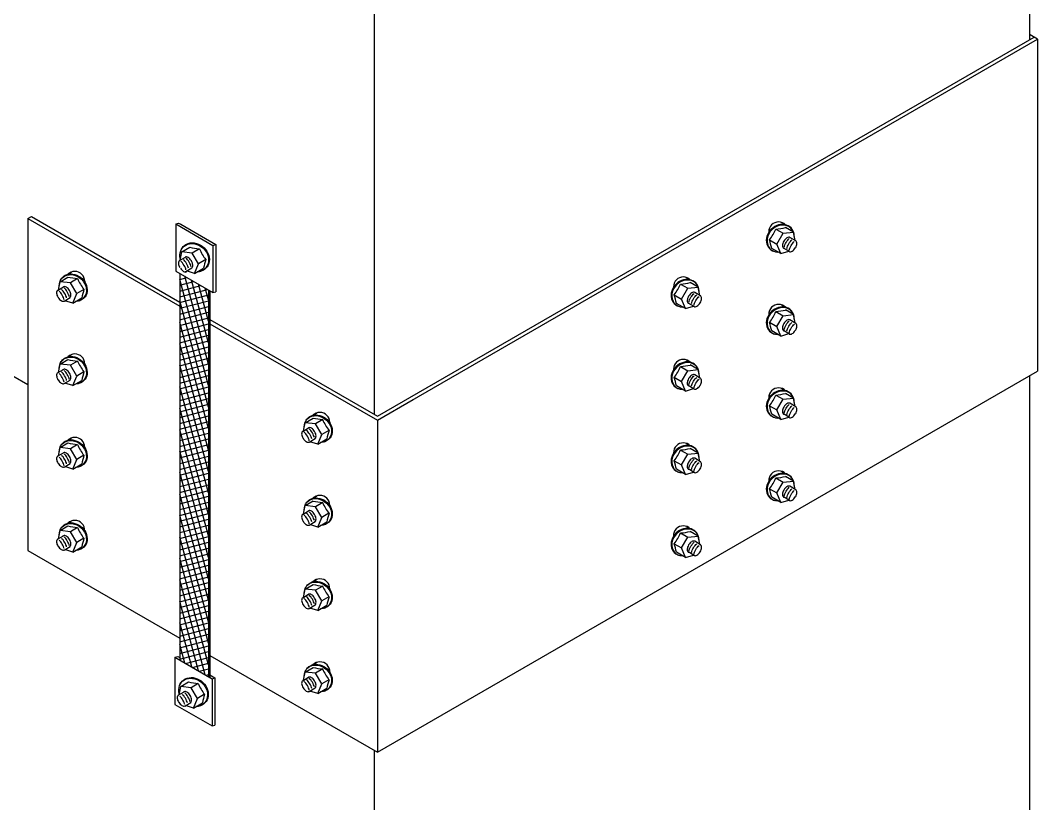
# Model space of a CAD drawing. Extents: x -8229 to 17635, y -14242 to -4883.
# Drawn here: x 2406.6 to 2786.3, y -11783.3 to -11491 of the extents above; entities that cross this region are included whole.
import ezdxf

# ---------------------------------------------------------------- set-up
doc = ezdxf.new("R2010")
doc.units = 0
doc.header["$LTSCALE"] = 100
doc.header["$MEASUREMENT"] = 0
doc.layers.add('TZ-TRAY', color=3, linetype='CONTINUOUS')

msp = doc.modelspace()

# ---------------------------------------------------------------- hatches: boundary and pattern name
at = {"layer": 'TZ-TRAY'}
h = msp.add_hatch(dxfattribs=at)
h.set_pattern_fill('ANSI37', color=256, scale=16.5888, angle=60, style=0)
h.set_pattern_definition([(15, (-3229.8872, -40130.796), (0.53668717, -2.0029438), []), (285, (-3229.8872, -40130.796), (-2.0029438, -0.53668717), [])])
h.paths.add_polyline_path([(2476.81, -11591.55), (2466.19, -11585.42), (2466.19, -11729.74), (2476.81, -11735.86)])

# ---------------------------------------------------------------- linework, layer by layer
for p, q in [((2783.38, -11498.1), (2783.38, -10858.55)), ((2538.81, -11638.07), (2538.81, -10998.51)), ((2539.88, -11638.69), (2784.94, -11497.2)), ((2539.88, -11640.23), (2786.23, -11498.01)), ((2786.25, -11497.96), (2783.4, -11496.32)), ((2786.23, -11497.95), (2786.23, -11621.87)), ((2409.48, -11564.95), (2410.82, -11564.17)), ((2409.48, -11564.95), (2466.19, -11597.69)), ((2409.48, -11564.95), (2409.48, -11688.81)), ((2410.82, -11564.17), (2466.19, -11596.15)), ((2464.66, -11566.94), (2465.72, -11566.61)), ((2464.66, -11566.94), (2464.66, -11584.54)), ((2464.66, -11566.94), (2478.53, -11574.94)), ((2465.72, -11566.61), (2466.53, -11567.08)), ((2466.53, -11567.08), (2479.59, -11574.62)), ((2685.9, -11569.88), (2685.9, -11570.06)), ((2688.56, -11568.86), (2691.24, -11570.44)), ((2691.24, -11570.44), (2695.09, -11570.01)), ((2695.09, -11570.01), (2692.16, -11568.28)), ((2695.74, -11573.09), (2695.09, -11570.01)), ((2686.2, -11572.87), (2688.87, -11574.45)), ((2688.87, -11574.45), (2691.24, -11570.44)), ((2696, -11573.26), (2693.81, -11571.96)), ((2466.29, -11580.45), (2466.93, -11577.37)), ((2466.93, -11577.37), (2469.86, -11575.64)), ((2470.79, -11577.8), (2466.93, -11577.37)), ((2473.46, -11576.22), (2470.79, -11577.8)), ((2473.15, -11581.81), (2470.79, -11577.8)), ((2478.53, -11574.94), (2479.59, -11574.62)), ((2478.53, -11574.94), (2478.53, -11592.55)), ((2479.59, -11574.62), (2479.59, -11592.23)), ((2690.36, -11578.03), (2687.02, -11576.06)), ((2690.36, -11578.03), (2688.87, -11574.45)), ((2690.36, -11578.03), (2693.37, -11577.1)), ((2693.62, -11577.27), (2691.39, -11575.94)), ((2466.02, -11580.63), (2468.22, -11579.32)), ((2475.83, -11580.23), (2473.15, -11581.81)), ((2464.66, -11584.54), (2478.53, -11592.55)), ((2466.19, -11585.42), (2466.19, -11729.74)), ((2468.4, -11584.63), (2470.63, -11583.3)), ((2471.66, -11585.39), (2468.65, -11584.46)), ((2471.66, -11585.39), (2473.15, -11581.81)), ((2471.66, -11585.39), (2475.01, -11583.42)), ((2420.83, -11591.57), (2421.48, -11588.49)), ((2421.48, -11588.49), (2424.41, -11586.75)), ((2425.33, -11588.91), (2421.48, -11588.49)), ((2428.01, -11587.34), (2425.33, -11588.91)), ((2427.7, -11592.92), (2425.33, -11588.91)), ((2430.67, -11588.36), (2430.67, -11588.54)), ((2659.55, -11590.53), (2656.62, -11588.8)), ((2420.57, -11591.74), (2422.76, -11590.44)), ((2426.21, -11596.51), (2427.7, -11592.92)), ((2430.37, -11591.35), (2427.7, -11592.92)), ((2476.81, -11591.55), (2476.81, -11735.86)), ((2477.41, -11591.9), (2477.41, -11736.21)), ((2478.53, -11592.55), (2479.59, -11592.23)), ((2650.36, -11590.4), (2650.36, -11590.58)), ((2653.02, -11589.38), (2655.7, -11590.95)), ((2653.33, -11594.96), (2655.7, -11590.95)), ((2655.7, -11590.95), (2659.55, -11590.53)), ((2660.46, -11593.78), (2658.27, -11592.48)), ((2660.2, -11593.61), (2659.55, -11590.53)), ((2422.95, -11595.74), (2425.18, -11594.42)), ((2426.21, -11596.51), (2423.2, -11595.58)), ((2426.21, -11596.51), (2429.55, -11594.53)), ((2650.66, -11593.39), (2653.33, -11594.96)), ((2654.82, -11598.55), (2651.48, -11596.58)), ((2654.82, -11598.55), (2653.33, -11594.96)), ((2658.08, -11597.78), (2655.85, -11596.46)), ((2654.82, -11598.55), (2657.83, -11597.62)), ((2688.56, -11599.64), (2691.24, -11601.22)), ((2695.09, -11600.79), (2692.16, -11599.06)), ((2477.41, -11602.62), (2539.88, -11638.69)), ((2477.41, -11604.17), (2539.88, -11640.23)), ((2685.9, -11600.67), (2685.9, -11600.84)), ((2686.2, -11603.65), (2688.87, -11605.23)), ((2688.87, -11605.23), (2691.24, -11601.22)), ((2691.24, -11601.22), (2695.09, -11600.79)), ((2696, -11604.05), (2693.81, -11602.75)), ((2695.74, -11603.87), (2695.09, -11600.79)), ((2690.36, -11608.81), (2687.02, -11606.84)), ((2690.36, -11608.81), (2688.87, -11605.23)), ((2690.36, -11608.81), (2693.37, -11607.88)), ((2693.62, -11608.05), (2691.39, -11606.73)), ((2420.83, -11622.35), (2421.48, -11619.27)), ((2421.48, -11619.27), (2424.41, -11617.54)), ((2425.33, -11619.7), (2421.48, -11619.27)), ((2428.01, -11618.12), (2425.33, -11619.7)), ((2430.67, -11619.14), (2430.67, -11619.32)), ((2659.55, -11621.31), (2656.62, -11619.58)), ((2420.57, -11622.53), (2422.76, -11621.23)), ((2427.7, -11623.71), (2425.33, -11619.7)), ((2430.37, -11622.13), (2427.7, -11623.71)), ((2539.88, -11764.1), (2786.23, -11621.87)), ((2650.36, -11621.18), (2650.36, -11621.36)), ((2653.02, -11620.16), (2655.7, -11621.74)), ((2653.33, -11625.75), (2655.7, -11621.74)), ((2655.7, -11621.74), (2659.55, -11621.31)), ((2660.46, -11624.57), (2658.27, -11623.27)), ((2660.2, -11624.39), (2659.55, -11621.31)), ((2403.82, -11623.61), (2409.48, -11626.88)), ((2422.95, -11626.53), (2425.18, -11625.2)), ((2426.21, -11627.29), (2423.2, -11626.36)), ((2426.21, -11627.29), (2427.7, -11623.71)), ((2426.21, -11627.29), (2429.55, -11625.32)), ((2650.66, -11624.17), (2653.33, -11625.75)), ((2654.82, -11629.33), (2653.33, -11625.75)), ((2783.38, -12263.07), (2783.38, -11623.52)), ((2654.82, -11629.33), (2651.48, -11627.36)), ((2654.82, -11629.33), (2657.83, -11628.4)), ((2658.08, -11628.57), (2655.85, -11627.24)), ((2688.56, -11630.79), (2691.24, -11632.37)), ((2695.09, -11631.94), (2692.16, -11630.21)), ((2539.88, -11640.23), (2553.29, -11632.49)), ((2685.9, -11631.81), (2685.9, -11631.99)), ((2686.2, -11634.8), (2688.87, -11636.38)), ((2688.87, -11636.38), (2691.24, -11632.37)), ((2691.24, -11632.37), (2695.09, -11631.94)), ((2696, -11635.2), (2693.81, -11633.89)), ((2695.74, -11635.02), (2695.09, -11631.94)), ((2690.36, -11639.96), (2687.02, -11637.99)), ((2690.36, -11639.96), (2688.87, -11636.38)), ((2693.62, -11639.2), (2691.39, -11637.87)), ((2512.28, -11644.19), (2512.93, -11641.11)), ((2512.93, -11641.11), (2515.86, -11639.37)), ((2516.78, -11641.53), (2512.93, -11641.11)), ((2519.46, -11639.96), (2516.78, -11641.53)), ((2519.15, -11645.54), (2516.78, -11641.53)), ((2522.12, -11640.98), (2522.12, -11641.16)), ((2539.88, -11640.23), (2539.88, -11764.1)), ((2539.88, -11640.23), (2539.88, -11764.1)), ((2690.36, -11639.96), (2693.37, -11639.03)), ((2512.02, -11644.36), (2514.21, -11643.06)), ((2517.66, -11649.13), (2519.15, -11645.54)), ((2521.82, -11643.97), (2519.15, -11645.54)), ((2421.48, -11650.42), (2424.41, -11648.69)), ((2428.01, -11649.27), (2425.33, -11650.84)), ((2514.4, -11648.36), (2516.63, -11647.04)), ((2517.66, -11649.13), (2514.65, -11648.2)), ((2517.66, -11649.13), (2521, -11647.15)), ((2420.57, -11653.67), (2422.76, -11652.37)), ((2420.83, -11653.5), (2421.48, -11650.42)), ((2425.33, -11650.84), (2421.48, -11650.42)), ((2427.7, -11654.85), (2425.33, -11650.84)), ((2430.37, -11653.28), (2427.7, -11654.85)), ((2430.67, -11650.29), (2430.67, -11650.47)), ((2650.36, -11652.33), (2650.36, -11652.51)), ((2653.02, -11651.31), (2655.7, -11652.89)), ((2653.33, -11656.9), (2655.7, -11652.89)), ((2655.7, -11652.89), (2659.55, -11652.46)), ((2659.55, -11652.46), (2656.62, -11650.73)), ((2660.2, -11655.54), (2659.55, -11652.46)), ((2422.95, -11657.67), (2425.18, -11656.35)), ((2426.21, -11658.44), (2423.2, -11657.51)), ((2426.21, -11658.44), (2427.7, -11654.85)), ((2426.21, -11658.44), (2429.55, -11656.47)), ((2650.66, -11655.32), (2653.33, -11656.9)), ((2654.82, -11660.48), (2653.33, -11656.9)), ((2660.46, -11655.72), (2658.27, -11654.41)), ((2654.82, -11660.48), (2651.48, -11658.51)), ((2654.82, -11660.48), (2657.83, -11659.55)), ((2658.08, -11659.72), (2655.85, -11658.39)), ((2695.09, -11662.91), (2692.16, -11661.17)), ((2685.9, -11662.78), (2685.9, -11662.96)), ((2688.56, -11661.75), (2691.24, -11663.33)), ((2688.87, -11667.34), (2691.24, -11663.33)), ((2691.24, -11663.33), (2695.09, -11662.91)), ((2696, -11666.16), (2693.81, -11664.86)), ((2695.74, -11665.99), (2695.09, -11662.91)), ((2686.2, -11665.77), (2688.87, -11667.34)), ((2690.36, -11670.93), (2687.02, -11668.95)), ((2690.36, -11670.93), (2688.87, -11667.34)), ((2693.62, -11670.16), (2691.39, -11668.84)), ((2512.28, -11675.15), (2512.93, -11672.07)), ((2512.93, -11672.07), (2515.86, -11670.34)), ((2516.78, -11672.5), (2512.93, -11672.07)), ((2519.46, -11670.92), (2516.78, -11672.5)), ((2519.15, -11676.51), (2516.78, -11672.5)), ((2522.12, -11671.94), (2522.12, -11672.12)), ((2690.36, -11670.93), (2693.37, -11670)), ((2512.02, -11675.33), (2514.21, -11674.03)), ((2517.66, -11680.09), (2519.15, -11676.51)), ((2521.82, -11674.93), (2519.15, -11676.51)), ((2421.48, -11681.38), (2424.41, -11679.65)), ((2428.01, -11680.23), (2425.33, -11681.81)), ((2514.4, -11679.33), (2516.63, -11678)), ((2517.66, -11680.09), (2514.65, -11679.16)), ((2517.66, -11680.09), (2521, -11678.12)), ((2420.57, -11684.64), (2422.76, -11683.34)), ((2420.83, -11684.46), (2421.48, -11681.38)), ((2425.33, -11681.81), (2421.48, -11681.38)), ((2427.7, -11685.82), (2425.33, -11681.81)), ((2430.67, -11681.25), (2430.67, -11681.43)), ((2650.36, -11683.3), (2650.36, -11683.47)), ((2653.02, -11682.27), (2655.7, -11683.85)), ((2653.33, -11687.86), (2655.7, -11683.85)), ((2655.7, -11683.85), (2659.55, -11683.42)), ((2659.55, -11683.42), (2656.62, -11681.69)), ((2660.2, -11686.5), (2659.55, -11683.42)), ((2422.95, -11688.64), (2425.18, -11687.31)), ((2426.21, -11689.4), (2427.7, -11685.82)), ((2426.21, -11689.4), (2429.55, -11687.43)), ((2430.37, -11684.24), (2427.7, -11685.82)), ((2650.66, -11686.28), (2653.33, -11687.86)), ((2654.82, -11691.44), (2653.33, -11687.86)), ((2660.46, -11686.68), (2658.27, -11685.38)), ((2409.48, -11688.81), (2466.19, -11721.56)), ((2426.21, -11689.4), (2423.2, -11688.47)), ((2654.82, -11691.44), (2651.48, -11689.47)), ((2654.82, -11691.44), (2657.83, -11690.51)), ((2658.08, -11690.68), (2655.85, -11689.36)), ((2512.93, -11703.22), (2515.86, -11701.49)), ((2519.46, -11702.07), (2516.78, -11703.64)), ((2522.12, -11703.09), (2522.12, -11703.27)), ((2512.02, -11706.47), (2514.21, -11705.17)), ((2512.28, -11706.3), (2512.93, -11703.22)), ((2516.78, -11703.64), (2512.93, -11703.22)), ((2519.15, -11707.65), (2516.78, -11703.64)), ((2521.82, -11706.08), (2519.15, -11707.65)), ((2514.4, -11710.47), (2516.63, -11709.15)), ((2517.66, -11711.24), (2514.65, -11710.31)), ((2517.66, -11711.24), (2519.15, -11707.65)), ((2517.66, -11711.24), (2521, -11709.26)), ((2464.33, -11728.66), (2465.39, -11728.34)), ((2464.33, -11728.66), (2464.33, -11746.26)), ((2464.33, -11728.66), (2478.2, -11736.67)), ((2465.39, -11728.34), (2466.19, -11728.8)), ((2477.41, -11728.03), (2539.88, -11764.1)), ((2512.93, -11734.18), (2515.86, -11732.45)), ((2519.46, -11733.03), (2516.78, -11734.61)), ((2477.41, -11735.28), (2479.26, -11736.35)), ((2478.2, -11736.67), (2479.26, -11736.35)), ((2478.2, -11736.67), (2478.2, -11754.27)), ((2479.26, -11736.35), (2479.26, -11753.95)), ((2512.02, -11737.44), (2514.21, -11736.14)), ((2512.28, -11737.26), (2512.93, -11734.18)), ((2516.78, -11734.61), (2512.93, -11734.18)), ((2519.15, -11738.62), (2516.78, -11734.61)), ((2521.82, -11737.04), (2519.15, -11738.62)), ((2522.12, -11734.05), (2522.12, -11734.23)), ((2465.86, -11742.69), (2466.5, -11739.61)), ((2466.5, -11739.61), (2469.44, -11737.88)), ((2470.36, -11740.03), (2466.5, -11739.61)), ((2473.03, -11738.46), (2470.36, -11740.03)), ((2472.73, -11744.04), (2470.36, -11740.03)), ((2514.4, -11741.44), (2516.63, -11740.11)), ((2517.66, -11742.2), (2519.15, -11738.62)), ((2517.66, -11742.2), (2521, -11740.23)), ((2465.6, -11742.86), (2467.79, -11741.56)), ((2471.24, -11747.63), (2472.73, -11744.04)), ((2475.4, -11742.47), (2472.73, -11744.04)), ((2517.66, -11742.2), (2514.65, -11741.27)), ((2464.33, -11746.26), (2478.2, -11754.27)), ((2467.97, -11746.86), (2470.21, -11745.54)), ((2471.24, -11747.63), (2468.23, -11746.7)), ((2471.24, -11747.63), (2474.58, -11745.65)), ((2478.2, -11754.27), (2479.26, -11753.95)), ((2538.81, -12403.03), (2538.81, -11763.48))]:
    msp.add_line(p, q, dxfattribs=at)
for centre, radius, start, end in [((2689.59, -11569.89), 3.69, 89.8391, 179.8391), ((2689.59, -11569.89), 3.69, 45.5505, 89.8391), ((2688.25, -11569.12), 3.69, 32.569, 47.8808), ((2688.25, -11569.12), 3.69, 32.569, 47.8808), ((2672.23, -11561.92), 17.75, 321.9158, 336.9924), ((2685.83, -11540.46), 28.53, 275.5027, 282.8269), ((2624.94, -11590.36), 63.7, 12.9731, 15.9351), ((2695.34, -11575.57), 4.39, 149.4541, 161.817), ((2695.34, -11575.57), 4.39, 137.0912, 149.4541), ((2694.17, -11574.48), 2.79, 121.5681, 137.0912), ((2693.59, -11573.54), 1.68, 97.5071, 121.5681), ((2693.46, -11572.55), 0.686, 59.4541, 97.5071), ((2693.46, -11572.55), 0.686, 59.1217, 59.4541), ((2695.64, -11573.85), 0.686, 59.4541, 59.7864), ((2695.64, -11573.85), 0.686, 21.4011, 59.4541), ((2694.72, -11574.21), 1.68, 357.3401, 21.4011), ((2476.2, -11547.82), 28.53, 257.1731, 264.4973), ((2489.8, -11569.28), 17.75, 203.0076, 218.0842), ((2693.82, -11575.07), 2.79, 161.817, 177.3401), ((2692.71, -11575.02), 1.68, 177.3401, 201.4011), ((2691.79, -11575.38), 0.686, 201.4011, 239.4541), ((2691.79, -11575.38), 0.686, 239.4541, 244.2853), ((2693.92, -11576.64), 0.686, 239.4541, 277.5071), ((2693.97, -11576.68), 0.686, 234.6228, 239.4541), ((2693.79, -11575.66), 1.68, 277.5071, 301.5681), ((2693.21, -11574.71), 2.79, 301.5681, 317.0912), ((2692.04, -11573.63), 4.39, 317.0912, 329.4541), ((2692.09, -11573.66), 4.39, 329.4541, 341.817), ((2693.61, -11574.16), 2.79, 341.817, 357.3401), ((2467.31, -11581.57), 1.68, 158.5989, 182.6599), ((2468.42, -11581.52), 2.79, 182.6599, 198.183), ((2466.38, -11581.21), 0.686, 120.5459, 158.5989), ((2466.38, -11581.21), 0.686, 120.2136, 120.5459), ((2468.56, -11579.91), 0.686, 120.5459, 120.8783), ((2468.56, -11579.91), 0.686, 82.4929, 120.5459), ((2468.43, -11580.9), 1.68, 58.4319, 82.4929), ((2467.85, -11581.84), 2.79, 42.9088, 58.4319), ((2466.68, -11582.93), 4.39, 30.5459, 42.9088), ((2466.68, -11582.93), 4.39, 18.183, 30.5459), ((2468.2, -11582.43), 2.79, 2.6599, 18.183), ((2537.08, -11597.72), 63.7, 164.0649, 167.0269), ((2426.98, -11588.37), 3.69, 90.1609, 134.4495), ((2428.32, -11587.59), 3.69, 132.1192, 147.431), ((2428.32, -11587.59), 3.69, 132.1192, 147.431), ((2426.98, -11588.37), 3.69, 0.1609, 90.1609), ((2469.93, -11581.02), 4.39, 198.183, 210.5459), ((2470.21, -11581.18), 4.39, 210.5459, 222.9088), ((2469.04, -11582.27), 2.79, 222.9088, 238.4319), ((2468.46, -11583.21), 1.68, 238.4319, 262.4929), ((2468.33, -11584.2), 0.686, 262.4929, 300.5459), ((2468.05, -11584.04), 0.686, 300.5459, 305.3772), ((2470.23, -11582.74), 0.686, 295.7147, 300.5459), ((2470.23, -11582.74), 0.686, 300.5459, 338.5989), ((2469.31, -11582.38), 1.68, 338.5989, 2.6599), ((2430.74, -11558.94), 28.53, 257.1731, 264.4973), ((2444.34, -11580.4), 17.75, 203.0076, 218.0842), ((2654.05, -11590.41), 3.69, 89.8391, 179.8391), ((2650.29, -11560.98), 28.53, 275.5027, 282.8269), ((2654.05, -11590.41), 3.69, 45.5505, 89.8391), ((2652.71, -11589.63), 3.69, 32.569, 47.8808), ((2652.71, -11589.63), 3.69, 32.569, 47.8808), ((2421.85, -11592.69), 1.68, 158.5989, 182.6599), ((2422.96, -11592.63), 2.79, 182.6599, 198.183), ((2420.93, -11592.32), 0.686, 120.5459, 158.5989), ((2420.93, -11592.32), 0.686, 120.2136, 120.5459), ((2423.11, -11591.03), 0.686, 82.4929, 120.5459), ((2423.11, -11591.03), 0.686, 120.5459, 120.8783), ((2422.98, -11592.01), 1.68, 58.4319, 82.4929), ((2422.4, -11592.96), 2.79, 42.9088, 58.4319), ((2421.23, -11594.05), 4.39, 30.5459, 42.9088), ((2421.23, -11594.05), 4.39, 18.183, 30.5459), ((2422.75, -11593.55), 2.79, 2.6599, 18.183), ((2491.63, -11608.83), 63.7, 164.0649, 167.0269), ((2636.69, -11582.44), 17.75, 321.9158, 336.9924), ((2658.63, -11595), 2.79, 121.5681, 137.0912), ((2658.05, -11594.06), 1.68, 97.5071, 121.5681), ((2657.92, -11593.07), 0.686, 59.4541, 97.5071), ((2657.92, -11593.07), 0.686, 59.1217, 59.4541), ((2424.48, -11592.13), 4.39, 198.183, 210.5459), ((2424.53, -11592.1), 4.39, 210.5459, 222.9088), ((2423.36, -11593.19), 2.79, 222.9088, 238.4319), ((2422.78, -11594.14), 1.68, 238.4319, 262.4929), ((2422.65, -11595.12), 0.686, 262.4929, 300.5459), ((2422.6, -11595.15), 0.686, 300.5459, 305.3772), ((2424.78, -11593.86), 0.686, 295.7147, 300.5459), ((2424.78, -11593.86), 0.686, 300.5459, 338.5989), ((2423.86, -11593.5), 1.68, 338.5989, 2.6599), ((2589.4, -11610.88), 63.7, 12.9731, 15.9351), ((2658.28, -11595.59), 2.79, 161.817, 177.3401), ((2657.17, -11595.54), 1.68, 177.3401, 201.4011), ((2656.25, -11595.9), 0.686, 201.4011, 239.4541), ((2659.8, -11596.09), 4.39, 149.4541, 161.817), ((2656.25, -11595.9), 0.686, 239.4541, 244.2853), ((2659.8, -11596.09), 4.39, 137.0912, 149.4541), ((2656.5, -11594.14), 4.39, 317.0912, 329.4541), ((2656.55, -11594.18), 4.39, 329.4541, 341.817), ((2660.1, -11594.36), 0.686, 21.4011, 59.4541), ((2660.1, -11594.36), 0.686, 59.4541, 59.7864), ((2658.07, -11594.68), 2.79, 341.817, 357.3401), ((2659.18, -11594.73), 1.68, 357.3401, 21.4011), ((2658.43, -11597.19), 0.686, 234.6228, 239.4541), ((2658.38, -11597.16), 0.686, 239.4541, 277.5071), ((2658.25, -11596.18), 1.68, 277.5071, 301.5681), ((2657.67, -11595.23), 2.79, 301.5681, 317.0912), ((2689.59, -11600.68), 3.69, 89.8391, 179.8391), ((2672.23, -11592.71), 17.75, 321.9158, 336.9924), ((2685.83, -11571.25), 28.53, 275.5027, 282.8269), ((2689.59, -11600.68), 3.69, 45.5505, 89.8391), ((2688.25, -11599.9), 3.69, 32.569, 47.8808), ((2688.25, -11599.9), 3.69, 32.569, 47.8808), ((2624.94, -11621.14), 63.7, 12.9731, 15.9351), ((2695.34, -11606.36), 4.39, 149.4541, 161.817), ((2695.34, -11606.36), 4.39, 137.0912, 149.4541), ((2694.17, -11605.27), 2.79, 121.5681, 137.0912), ((2693.59, -11604.32), 1.68, 97.5071, 121.5681), ((2693.46, -11603.34), 0.686, 59.4541, 97.5071), ((2693.46, -11603.34), 0.686, 59.1217, 59.4541), ((2695.64, -11604.63), 0.686, 21.4011, 59.4541), ((2695.64, -11604.63), 0.686, 59.4541, 59.7864), ((2694.72, -11604.99), 1.68, 357.3401, 21.4011), ((2693.82, -11605.86), 2.79, 161.817, 177.3401), ((2692.71, -11605.81), 1.68, 177.3401, 201.4011), ((2691.79, -11606.17), 0.686, 201.4011, 239.4541), ((2691.79, -11606.17), 0.686, 239.4541, 244.2853), ((2693.97, -11607.46), 0.686, 234.6228, 239.4541), ((2693.92, -11607.43), 0.686, 239.4541, 277.5071), ((2693.79, -11606.45), 1.68, 277.5071, 301.5681), ((2693.21, -11605.5), 2.79, 301.5681, 317.0912), ((2692.04, -11604.41), 4.39, 317.0912, 329.4541), ((2692.09, -11604.44), 4.39, 329.4541, 341.817), ((2693.61, -11604.94), 2.79, 341.817, 357.3401), ((2426.98, -11619.15), 3.69, 90.1609, 134.4495), ((2428.32, -11618.38), 3.69, 132.1192, 147.431), ((2428.32, -11618.38), 3.69, 132.1192, 147.431), ((2426.98, -11619.15), 3.69, 0.1609, 90.1609), ((2430.74, -11589.73), 28.53, 257.1731, 264.4973), ((2444.34, -11611.18), 17.75, 203.0076, 218.0842), ((2654.05, -11621.19), 3.69, 89.8391, 179.8391), ((2650.29, -11591.77), 28.53, 275.5027, 282.8269), ((2654.05, -11621.19), 3.69, 45.5505, 89.8391), ((2652.71, -11620.42), 3.69, 32.569, 47.8808), ((2652.71, -11620.42), 3.69, 32.569, 47.8808), ((2421.85, -11623.47), 1.68, 158.5989, 182.6599), ((2420.93, -11623.11), 0.686, 120.5459, 158.5989), ((2420.93, -11623.11), 0.686, 120.2136, 120.5459), ((2423.11, -11621.82), 0.686, 82.4929, 120.5459), ((2423.11, -11621.82), 0.686, 120.5459, 120.8783), ((2422.98, -11622.8), 1.68, 58.4319, 82.4929), ((2422.4, -11623.75), 2.79, 42.9088, 58.4319), ((2421.23, -11624.83), 4.39, 30.5459, 42.9088), ((2421.23, -11624.83), 4.39, 18.183, 30.5459), ((2491.63, -11639.62), 63.7, 164.0649, 167.0269), ((2636.69, -11613.23), 17.75, 321.9158, 336.9924), ((2658.63, -11625.79), 2.79, 121.5681, 137.0912), ((2658.05, -11624.84), 1.68, 97.5071, 121.5681), ((2657.92, -11623.86), 0.686, 59.4541, 97.5071), ((2657.92, -11623.86), 0.686, 59.1217, 59.4541), ((2422.96, -11623.42), 2.79, 182.6599, 198.183), ((2424.48, -11622.92), 4.39, 198.183, 210.5459), ((2424.53, -11622.89), 4.39, 210.5459, 222.9088), ((2423.36, -11623.98), 2.79, 222.9088, 238.4319), ((2422.78, -11624.92), 1.68, 238.4319, 262.4929), ((2422.65, -11625.91), 0.686, 262.4929, 300.5459), ((2422.6, -11625.94), 0.686, 300.5459, 305.3772), ((2424.78, -11624.65), 0.686, 295.7147, 300.5459), ((2424.78, -11624.65), 0.686, 300.5459, 338.5989), ((2422.75, -11624.34), 2.79, 2.6599, 18.183), ((2423.86, -11624.28), 1.68, 338.5989, 2.6599), ((2589.4, -11641.66), 63.7, 12.9731, 15.9351), ((2658.28, -11626.38), 2.79, 161.817, 177.3401), ((2657.17, -11626.33), 1.68, 177.3401, 201.4011), ((2656.25, -11626.69), 0.686, 201.4011, 239.4541), ((2659.8, -11626.88), 4.39, 149.4541, 161.817), ((2659.8, -11626.88), 4.39, 137.0912, 149.4541), ((2656.5, -11624.93), 4.39, 317.0912, 329.4541), ((2656.55, -11624.96), 4.39, 329.4541, 341.817), ((2660.1, -11625.15), 0.686, 59.4541, 59.7864), ((2660.1, -11625.15), 0.686, 21.4011, 59.4541), ((2658.07, -11625.46), 2.79, 341.817, 357.3401), ((2659.18, -11625.51), 1.68, 357.3401, 21.4011), ((2656.25, -11626.69), 0.686, 239.4541, 244.2853), ((2658.38, -11627.95), 0.686, 239.4541, 277.5071), ((2658.43, -11627.98), 0.686, 234.6228, 239.4541), ((2658.25, -11626.97), 1.68, 277.5071, 301.5681), ((2657.67, -11626.02), 2.79, 301.5681, 317.0912), ((2689.59, -11631.82), 3.69, 89.8391, 179.8391), ((2672.23, -11623.85), 17.75, 321.9158, 336.9924), ((2685.83, -11602.39), 28.53, 275.5027, 282.8269), ((2689.59, -11631.82), 3.69, 45.5505, 89.8391), ((2688.25, -11631.05), 3.69, 32.569, 47.8808), ((2688.25, -11631.05), 3.69, 32.569, 47.8808), ((2624.94, -11652.29), 63.7, 12.9731, 15.9351), ((2695.34, -11637.5), 4.39, 137.0912, 149.4541), ((2694.17, -11636.41), 2.79, 121.5681, 137.0912), ((2693.59, -11635.47), 1.68, 97.5071, 121.5681), ((2693.46, -11634.48), 0.686, 59.4541, 97.5071), ((2693.46, -11634.48), 0.686, 59.1217, 59.4541), ((2518.43, -11640.99), 3.69, 90.1609, 134.4495), ((2519.77, -11640.21), 3.69, 132.1192, 147.431), ((2519.77, -11640.21), 3.69, 132.1192, 147.431), ((2518.43, -11640.99), 3.69, 0.1609, 90.1609), ((2693.82, -11637), 2.79, 161.817, 177.3401), ((2692.71, -11636.95), 1.68, 177.3401, 201.4011), ((2691.79, -11637.31), 0.686, 201.4011, 239.4541), ((2695.34, -11637.5), 4.39, 149.4541, 161.817), ((2691.79, -11637.31), 0.686, 239.4541, 244.2853), ((2693.21, -11636.65), 2.79, 301.5681, 317.0912), ((2692.04, -11635.56), 4.39, 317.0912, 329.4541), ((2692.09, -11635.59), 4.39, 329.4541, 341.817), ((2695.64, -11635.78), 0.686, 59.4541, 59.7864), ((2695.64, -11635.78), 0.686, 21.4011, 59.4541), ((2693.61, -11636.09), 2.79, 341.817, 357.3401), ((2694.72, -11636.14), 1.68, 357.3401, 21.4011), ((2522.19, -11611.56), 28.53, 257.1731, 264.4973), ((2535.79, -11633.02), 17.75, 203.0076, 218.0842), ((2693.92, -11638.58), 0.686, 239.4541, 277.5071), ((2693.97, -11638.61), 0.686, 234.6228, 239.4541), ((2693.79, -11637.59), 1.68, 277.5071, 301.5681), ((2513.3, -11645.31), 1.68, 158.5989, 182.6599), ((2514.41, -11645.25), 2.79, 182.6599, 198.183), ((2512.38, -11644.94), 0.686, 120.5459, 158.5989), ((2515.93, -11644.75), 4.39, 198.183, 210.5459), ((2512.38, -11644.94), 0.686, 120.2136, 120.5459), ((2514.56, -11643.65), 0.686, 82.4929, 120.5459), ((2514.56, -11643.65), 0.686, 120.5459, 120.8783), ((2514.43, -11644.63), 1.68, 58.4319, 82.4929), ((2513.85, -11645.58), 2.79, 42.9088, 58.4319), ((2512.68, -11646.67), 4.39, 30.5459, 42.9088), ((2512.68, -11646.67), 4.39, 18.183, 30.5459), ((2514.2, -11646.17), 2.79, 2.6599, 18.183), ((2515.31, -11646.12), 1.68, 338.5989, 2.6599), ((2583.08, -11661.45), 63.7, 164.0649, 167.0269), ((2426.98, -11650.3), 3.69, 90.1609, 134.4495), ((2430.74, -11620.87), 28.53, 257.1731, 264.4973), ((2428.32, -11649.52), 3.69, 132.1192, 147.431), ((2428.32, -11649.52), 3.69, 132.1192, 147.431), ((2426.98, -11650.3), 3.69, 0.1609, 90.1609), ((2444.34, -11642.33), 17.75, 203.0076, 218.0842), ((2515.98, -11644.72), 4.39, 210.5459, 222.9088), ((2514.81, -11645.81), 2.79, 222.9088, 238.4319), ((2514.23, -11646.76), 1.68, 238.4319, 262.4929), ((2514.1, -11647.74), 0.686, 262.4929, 300.5459), ((2514.05, -11647.77), 0.686, 300.5459, 305.3772), ((2516.23, -11646.48), 0.686, 295.7147, 300.5459), ((2516.23, -11646.48), 0.686, 300.5459, 338.5989), ((2654.05, -11652.34), 3.69, 89.8391, 179.8391), ((2654.05, -11652.34), 3.69, 45.5505, 89.8391), ((2652.71, -11651.57), 3.69, 32.569, 47.8808), ((2652.71, -11651.57), 3.69, 32.569, 47.8808), ((2420.93, -11654.25), 0.686, 120.5459, 158.5989), ((2420.93, -11654.25), 0.686, 120.2136, 120.5459), ((2423.11, -11652.96), 0.686, 82.4929, 120.5459), ((2423.11, -11652.96), 0.686, 120.5459, 120.8783), ((2422.98, -11653.95), 1.68, 58.4319, 82.4929), ((2422.4, -11654.89), 2.79, 42.9088, 58.4319), ((2421.23, -11655.98), 4.39, 30.5459, 42.9088), ((2421.23, -11655.98), 4.39, 18.183, 30.5459), ((2491.63, -11670.77), 63.7, 164.0649, 167.0269), ((2636.69, -11644.37), 17.75, 321.9158, 336.9924), ((2650.29, -11622.91), 28.53, 275.5027, 282.8269), ((2421.85, -11654.62), 1.68, 158.5989, 182.6599), ((2422.96, -11654.57), 2.79, 182.6599, 198.183), ((2424.48, -11654.07), 4.39, 198.183, 210.5459), ((2424.53, -11654.03), 4.39, 210.5459, 222.9088), ((2423.36, -11655.12), 2.79, 222.9088, 238.4319), ((2422.78, -11656.07), 1.68, 238.4319, 262.4929), ((2424.78, -11655.79), 0.686, 295.7147, 300.5459), ((2424.78, -11655.79), 0.686, 300.5459, 338.5989), ((2422.75, -11655.48), 2.79, 2.6599, 18.183), ((2423.86, -11655.43), 1.68, 338.5989, 2.6599), ((2589.4, -11672.81), 63.7, 12.9731, 15.9351), ((2658.28, -11657.52), 2.79, 161.817, 177.3401), ((2657.17, -11657.47), 1.68, 177.3401, 201.4011), ((2659.8, -11658.02), 4.39, 149.4541, 161.817), ((2659.8, -11658.02), 4.39, 137.0912, 149.4541), ((2658.63, -11656.93), 2.79, 121.5681, 137.0912), ((2658.05, -11655.99), 1.68, 97.5071, 121.5681), ((2657.92, -11655), 0.686, 59.4541, 97.5071), ((2657.92, -11655), 0.686, 59.1217, 59.4541), ((2656.55, -11656.11), 4.39, 329.4541, 341.817), ((2660.1, -11656.3), 0.686, 59.4541, 59.7864), ((2660.1, -11656.3), 0.686, 21.4011, 59.4541), ((2658.07, -11656.61), 2.79, 341.817, 357.3401), ((2659.18, -11656.66), 1.68, 357.3401, 21.4011), ((2422.65, -11657.05), 0.686, 262.4929, 300.5459), ((2422.6, -11657.08), 0.686, 300.5459, 305.3772), ((2656.25, -11657.83), 0.686, 201.4011, 239.4541), ((2656.25, -11657.83), 0.686, 239.4541, 244.2853), ((2658.43, -11659.13), 0.686, 234.6228, 239.4541), ((2658.38, -11659.09), 0.686, 239.4541, 277.5071), ((2658.25, -11658.11), 1.68, 277.5071, 301.5681), ((2657.67, -11657.16), 2.79, 301.5681, 317.0912), ((2656.5, -11656.08), 4.39, 317.0912, 329.4541), ((2689.59, -11662.79), 3.69, 89.8391, 182.5286), ((2685.83, -11633.36), 28.53, 275.5027, 282.8269), ((2689.59, -11662.79), 3.69, 45.5505, 89.8391), ((2688.25, -11662.01), 3.69, 32.569, 47.8808), ((2688.25, -11662.01), 3.69, 32.569, 47.8808), ((2672.23, -11654.82), 17.75, 321.9158, 336.9924), ((2694.17, -11667.38), 2.79, 121.5681, 137.0912), ((2693.59, -11666.43), 1.68, 97.5071, 121.5681), ((2693.46, -11665.45), 0.686, 59.4541, 97.5071), ((2693.46, -11665.45), 0.686, 59.1217, 59.4541), ((2518.43, -11671.95), 3.69, 90.1609, 134.4495), ((2519.77, -11671.18), 3.69, 132.1192, 147.431), ((2519.77, -11671.18), 3.69, 132.1192, 147.431), ((2518.43, -11671.95), 3.69, 0.1609, 90.1609), ((2624.94, -11683.25), 63.7, 12.9731, 15.9351), ((2693.82, -11667.97), 2.79, 161.817, 177.3401), ((2692.71, -11667.92), 1.68, 177.3401, 201.4011), ((2691.79, -11668.28), 0.686, 201.4011, 239.4541), ((2695.34, -11668.47), 4.39, 149.4541, 161.817), ((2691.79, -11668.28), 0.686, 239.4541, 244.2853), ((2695.34, -11668.47), 4.39, 137.0912, 149.4541), ((2692.04, -11666.52), 4.39, 317.0912, 329.4541), ((2692.09, -11666.55), 4.39, 329.4541, 341.817), ((2695.64, -11666.74), 0.686, 21.4011, 59.4541), ((2695.64, -11666.74), 0.686, 59.4541, 59.7864), ((2693.61, -11667.05), 2.79, 341.817, 357.3401), ((2694.72, -11667.1), 1.68, 357.3401, 21.4011), ((2522.19, -11642.53), 28.53, 257.1731, 264.4973), ((2535.79, -11663.98), 17.75, 203.0076, 218.0842), ((2693.97, -11669.57), 0.686, 234.6228, 239.4541), ((2693.92, -11669.54), 0.686, 239.4541, 277.5071), ((2693.79, -11668.56), 1.68, 277.5071, 301.5681), ((2693.21, -11667.61), 2.79, 301.5681, 317.0912), ((2513.3, -11676.27), 1.68, 158.5989, 182.6599), ((2514.41, -11676.22), 2.79, 182.6599, 198.183), ((2512.38, -11675.91), 0.686, 120.5459, 158.5989), ((2512.38, -11675.91), 0.686, 120.2136, 120.5459), ((2514.56, -11674.62), 0.686, 82.4929, 120.5459), ((2514.56, -11674.62), 0.686, 120.5459, 120.8783), ((2514.43, -11675.6), 1.68, 58.4319, 82.4929), ((2513.85, -11676.55), 2.79, 42.9088, 58.4319), ((2512.68, -11677.63), 4.39, 30.5459, 42.9088), ((2512.68, -11677.63), 4.39, 18.183, 30.5459), ((2514.2, -11677.14), 2.79, 2.6599, 18.183), ((2583.08, -11692.42), 63.7, 164.0649, 167.0269), ((2426.98, -11681.26), 3.69, 90.1609, 134.4495), ((2430.74, -11651.84), 28.53, 257.1731, 264.4973), ((2428.32, -11680.49), 3.69, 132.1192, 147.431), ((2428.32, -11680.49), 3.69, 132.1192, 147.431), ((2426.98, -11681.26), 3.69, 357.4714, 90.1609), ((2444.34, -11673.3), 17.75, 203.0076, 218.0842), ((2515.93, -11675.72), 4.39, 198.183, 210.5459), ((2515.98, -11675.69), 4.39, 210.5459, 222.9088), ((2514.81, -11676.78), 2.79, 222.9088, 238.4319), ((2514.23, -11677.72), 1.68, 238.4319, 262.4929), ((2514.1, -11678.71), 0.686, 262.4929, 300.5459), ((2514.05, -11678.74), 0.686, 300.5459, 305.3772), ((2516.23, -11677.45), 0.686, 295.7147, 300.5459), ((2516.23, -11677.45), 0.686, 300.5459, 338.5989), ((2515.31, -11677.08), 1.68, 338.5989, 2.6599), ((2654.05, -11683.31), 3.69, 89.8391, 182.5286), ((2654.05, -11683.31), 3.69, 45.5505, 89.8391), ((2652.71, -11682.53), 3.69, 32.569, 47.8808), ((2652.71, -11682.53), 3.69, 32.569, 47.8808), ((2423.11, -11683.93), 0.686, 82.4929, 120.5459), ((2423.11, -11683.93), 0.686, 120.5459, 120.8783), ((2422.98, -11684.91), 1.68, 58.4319, 82.4929), ((2422.4, -11685.86), 2.79, 42.9088, 58.4319), ((2421.23, -11686.95), 4.39, 30.5459, 42.9088), ((2636.69, -11675.34), 17.75, 321.9158, 336.9924), ((2650.29, -11653.88), 28.53, 275.5027, 282.8269), ((2421.85, -11685.58), 1.68, 158.5989, 182.6599), ((2422.96, -11685.53), 2.79, 182.6599, 198.183), ((2420.93, -11685.22), 0.686, 120.5459, 158.5989), ((2424.48, -11685.03), 4.39, 198.183, 210.5459), ((2420.93, -11685.22), 0.686, 120.2136, 120.5459), ((2424.53, -11685), 4.39, 210.5459, 222.9088), ((2421.23, -11686.95), 4.39, 18.183, 30.5459), ((2424.78, -11686.76), 0.686, 295.7147, 300.5459), ((2424.78, -11686.76), 0.686, 300.5459, 338.5989), ((2422.75, -11686.45), 2.79, 2.6599, 18.183), ((2423.86, -11686.4), 1.68, 338.5989, 2.6599), ((2491.63, -11701.73), 63.7, 164.0649, 167.0269), ((2589.4, -11703.77), 63.7, 12.9731, 15.9351), ((2658.28, -11688.49), 2.79, 161.817, 177.3401), ((2659.8, -11688.99), 4.39, 149.4541, 161.817), ((2659.8, -11688.99), 4.39, 137.0912, 149.4541), ((2658.63, -11687.9), 2.79, 121.5681, 137.0912), ((2658.05, -11686.95), 1.68, 97.5071, 121.5681), ((2657.92, -11685.97), 0.686, 59.4541, 97.5071), ((2657.92, -11685.97), 0.686, 59.1217, 59.4541), ((2660.1, -11687.26), 0.686, 59.4541, 59.7864), ((2660.1, -11687.26), 0.686, 21.4011, 59.4541), ((2658.07, -11687.57), 2.79, 341.817, 357.3401), ((2659.18, -11687.62), 1.68, 357.3401, 21.4011), ((2423.36, -11686.09), 2.79, 222.9088, 238.4319), ((2422.78, -11687.04), 1.68, 238.4319, 262.4929), ((2422.65, -11688.02), 0.686, 262.4929, 300.5459), ((2422.6, -11688.05), 0.686, 300.5459, 305.3772), ((2657.17, -11688.44), 1.68, 177.3401, 201.4011), ((2656.25, -11688.8), 0.686, 201.4011, 239.4541), ((2656.25, -11688.8), 0.686, 239.4541, 244.2853), ((2658.38, -11690.06), 0.686, 239.4541, 277.5071), ((2658.43, -11690.09), 0.686, 234.6228, 239.4541), ((2658.25, -11689.08), 1.68, 277.5071, 301.5681), ((2657.67, -11688.13), 2.79, 301.5681, 317.0912), ((2656.5, -11687.04), 4.39, 317.0912, 329.4541), ((2656.55, -11687.07), 4.39, 329.4541, 341.817), ((2518.43, -11703.1), 3.69, 90.1609, 134.4495), ((2522.19, -11673.67), 28.53, 257.1731, 264.4973), ((2519.77, -11702.32), 3.69, 132.1192, 147.431), ((2519.77, -11702.32), 3.69, 132.1192, 147.431), ((2518.43, -11703.1), 3.69, 0.1609, 90.1609), ((2535.79, -11695.13), 17.75, 203.0076, 218.0842), ((2513.3, -11707.42), 1.68, 158.5989, 182.6599), ((2512.38, -11707.05), 0.686, 120.5459, 158.5989), ((2512.38, -11707.05), 0.686, 120.2136, 120.5459), ((2514.56, -11705.76), 0.686, 82.4929, 120.5459), ((2514.56, -11705.76), 0.686, 120.5459, 120.8783), ((2514.43, -11706.74), 1.68, 58.4319, 82.4929), ((2513.85, -11707.69), 2.79, 42.9088, 58.4319), ((2512.68, -11708.78), 4.39, 30.5459, 42.9088), ((2512.68, -11708.78), 4.39, 18.183, 30.5459), ((2583.08, -11723.57), 63.7, 164.0649, 167.0269), ((2514.41, -11707.36), 2.79, 182.6599, 198.183), ((2515.93, -11706.87), 4.39, 198.183, 210.5459), ((2515.98, -11706.83), 4.39, 210.5459, 222.9088), ((2514.81, -11707.92), 2.79, 222.9088, 238.4319), ((2514.23, -11708.87), 1.68, 238.4319, 262.4929), ((2514.1, -11709.85), 0.686, 262.4929, 300.5459), ((2514.05, -11709.88), 0.686, 300.5459, 305.3772), ((2516.23, -11708.59), 0.686, 295.7147, 300.5459), ((2516.23, -11708.59), 0.686, 300.5459, 338.5989), ((2514.2, -11708.28), 2.79, 2.6599, 18.183), ((2515.31, -11708.23), 1.68, 338.5989, 2.6599), ((2518.43, -11734.06), 3.69, 90.1609, 134.4495), ((2522.19, -11704.64), 28.53, 257.1731, 264.4973), ((2519.77, -11733.29), 3.69, 132.1192, 147.431), ((2519.77, -11733.29), 3.69, 132.1192, 147.431), ((2518.43, -11734.06), 3.69, 357.4714, 90.1609), ((2535.79, -11726.1), 17.75, 203.0076, 218.0842), ((2514.56, -11736.73), 0.686, 82.4929, 120.5459), ((2514.56, -11736.73), 0.686, 120.5459, 120.8783), ((2514.43, -11737.71), 1.68, 58.4319, 82.4929), ((2513.85, -11738.66), 2.79, 42.9088, 58.4319), ((2512.68, -11739.75), 4.39, 30.5459, 42.9088), ((2583.08, -11754.53), 63.7, 164.0649, 167.0269), ((2475.77, -11710.06), 28.53, 257.1731, 264.4973), ((2489.37, -11731.52), 17.75, 203.0076, 218.0842), ((2513.3, -11738.38), 1.68, 158.5989, 182.6599), ((2514.41, -11738.33), 2.79, 182.6599, 198.183), ((2512.38, -11738.02), 0.686, 120.5459, 158.5989), ((2515.93, -11737.83), 4.39, 198.183, 210.5459), ((2512.38, -11738.02), 0.686, 120.2136, 120.5459), ((2515.98, -11737.8), 4.39, 210.5459, 222.9088), ((2514.81, -11738.89), 2.79, 222.9088, 238.4319), ((2512.68, -11739.75), 4.39, 18.183, 30.5459), ((2516.23, -11739.56), 0.686, 295.7147, 300.5459), ((2516.23, -11739.56), 0.686, 300.5459, 338.5989), ((2514.2, -11739.25), 2.79, 2.6599, 18.183), ((2515.31, -11739.2), 1.68, 338.5989, 2.6599), ((2466.88, -11743.81), 1.68, 158.5989, 182.6599), ((2467.99, -11743.75), 2.79, 182.6599, 198.183), ((2465.96, -11743.44), 0.686, 120.5459, 158.5989), ((2469.51, -11743.26), 4.39, 198.183, 210.5459), ((2465.96, -11743.44), 0.686, 120.2136, 120.5459), ((2468.14, -11742.15), 0.686, 82.4929, 120.5459), ((2468.14, -11742.15), 0.686, 120.5459, 120.8783), ((2468.01, -11743.13), 1.68, 58.4319, 82.4929), ((2467.43, -11744.08), 2.79, 42.9088, 58.4319), ((2466.26, -11745.17), 4.39, 30.5459, 42.9088), ((2466.26, -11745.17), 4.39, 18.183, 30.5459), ((2467.77, -11744.67), 2.79, 2.6599, 18.183), ((2468.88, -11744.62), 1.68, 338.5989, 2.6599), ((2536.65, -11759.95), 63.7, 164.0649, 167.0269), ((2514.23, -11739.84), 1.68, 238.4319, 262.4929), ((2514.1, -11740.82), 0.686, 262.4929, 300.5459), ((2514.05, -11740.85), 0.686, 300.5459, 305.3772), ((2469.56, -11743.22), 4.39, 210.5459, 222.9088), ((2468.39, -11744.31), 2.79, 222.9088, 238.4319), ((2467.8, -11745.26), 1.68, 238.4319, 262.4929), ((2467.67, -11746.24), 0.686, 262.4929, 300.5459), ((2467.63, -11746.27), 0.686, 300.5459, 305.3772), ((2469.81, -11744.98), 0.686, 295.7147, 300.5459), ((2469.81, -11744.98), 0.686, 300.5459, 338.5989)]:
    msp.add_arc(centre, radius, start, end, dxfattribs=at)
for centre, major_axis, ratio, start_param, end_param in [((2690.35, -11572.41), (-4, -3.72), 0.847403, 2.454007, 6.988372), ((2467.15, -11582.65), (1.19, -2), 0.280445, 0.599977, 2.467271), ((2468.11, -11582.08), (1.19, -2), 0.280445, 0.661128, 2.519496), ((2469.07, -11581.51), (1.19, -2), 0.280445, 3.099332, 3.141593), ((2469.07, -11581.51), (1.19, -2), 0.280445, 0.634827, 2.510715), ((2654.81, -11592.92), (-4, -3.72), 0.847403, 2.454007, 6.988372), ((2421.69, -11593.77), (1.19, -2), 0.280445, 0.599977, 2.467271), ((2422.65, -11593.2), (1.19, -2), 0.280445, 0.661128, 2.519496), ((2423.61, -11592.63), (1.19, -2), 0.280445, 3.099332, 3.141593), ((2423.61, -11592.63), (1.19, -2), 0.280445, 0.634827, 2.510715), ((2690.35, -11603.19), (-4, -3.72), 0.847403, 2.454007, 6.988372), ((2654.81, -11623.71), (-4, -3.72), 0.847403, 2.454007, 6.988372), ((2421.69, -11624.56), (1.19, -2), 0.280445, 0.599977, 2.467271), ((2422.65, -11623.99), (1.19, -2), 0.280445, 0.661128, 2.519496), ((2423.61, -11623.42), (1.19, -2), 0.280445, 3.099332, 3.141593), ((2423.61, -11623.42), (1.19, -2), 0.280445, 0.634827, 2.510715), ((2690.35, -11634.34), (-4, -3.72), 0.847403, 2.454007, 6.988372), ((2513.15, -11646.39), (1.19, -2), 0.280445, 0.599977, 2.467271), ((2514.11, -11645.82), (1.19, -2), 0.280445, 0.661128, 2.519496), ((2515.06, -11645.25), (1.19, -2), 0.280445, 3.099332, 3.141593), ((2515.06, -11645.25), (1.19, -2), 0.280445, 0.634827, 2.510715), ((2654.81, -11654.86), (-4, -3.72), 0.847403, 2.454007, 6.988372), ((2422.65, -11655.13), (1.19, -2), 0.280445, 0.661128, 2.519496), ((2423.61, -11654.56), (1.19, -2), 0.280445, 3.099332, 3.141593), ((2423.61, -11654.56), (1.19, -2), 0.280445, 0.634827, 2.510715), ((2421.69, -11655.7), (1.19, -2), 0.280445, 0.599977, 2.467271), ((2690.35, -11665.3), (-4, -3.72), 0.847403, 2.454007, 6.988372), ((2513.15, -11677.36), (1.19, -2), 0.280445, 0.599977, 2.467271), ((2514.11, -11676.79), (1.19, -2), 0.280445, 0.661128, 2.519496), ((2515.06, -11676.22), (1.19, -2), 0.280445, 3.099332, 3.141593), ((2515.06, -11676.22), (1.19, -2), 0.280445, 0.634827, 2.510715), ((2423.61, -11685.53), (1.19, -2), 0.280445, 3.099332, 3.141593), ((2423.61, -11685.53), (1.19, -2), 0.280445, 0.634827, 2.510715), ((2654.81, -11685.82), (-4, -3.72), 0.847403, 2.454007, 6.988372), ((2421.69, -11686.67), (1.19, -2), 0.280445, 0.599977, 2.467271), ((2422.65, -11686.1), (1.19, -2), 0.280445, 0.661128, 2.519496), ((2513.15, -11708.5), (1.19, -2), 0.280445, 0.599977, 2.467271), ((2514.11, -11707.93), (1.19, -2), 0.280445, 0.661128, 2.519496), ((2515.06, -11707.36), (1.19, -2), 0.280445, 3.099332, 3.141593), ((2515.06, -11707.36), (1.19, -2), 0.280445, 0.634827, 2.510715), ((2514.11, -11738.9), (1.19, -2), 0.280445, 0.661128, 2.519496), ((2515.06, -11738.33), (1.19, -2), 0.280445, 3.099332, 3.141593), ((2515.06, -11738.33), (1.19, -2), 0.280445, 0.634827, 2.510715), ((2513.15, -11739.47), (1.19, -2), 0.280445, 0.599977, 2.467271), ((2466.72, -11744.89), (1.19, -2), 0.280445, 0.599977, 2.467271), ((2467.68, -11744.32), (1.19, -2), 0.280445, 0.661128, 2.519496), ((2468.64, -11743.75), (1.19, -2), 0.280445, 3.099332, 3.141593), ((2468.64, -11743.75), (1.19, -2), 0.280445, 0.634827, 2.510715)]:
    msp.add_ellipse(centre, major_axis=major_axis, ratio=ratio, start_param=start_param, end_param=end_param, dxfattribs=at)
at = {"layer": 'TZ-TRAY', "extrusion": (0, 0, -1)}
for centre, major_axis, ratio, start_param, end_param in [((2471.55, -11579.55), (4.21, -3.92), 0.847403, 2.21616, 6.992994), ((2692.96, -11574.15), (-1.19, -2), 0.280445, 0.634827, 2.510715), ((2693.92, -11574.72), (-1.19, -2), 0.280445, 0.661128, 2.519496), ((2694.87, -11575.29), (-1.19, -2), 0.280445, 0.599977, 2.467271), ((2692.96, -11574.15), (-1.19, -2), 0.280445, 3.099332, 3.141593), ((2426.22, -11590.88), (4, -3.72), 0.847403, 2.454007, 6.988372), ((2657.42, -11594.67), (-1.19, -2), 0.280445, 0.634827, 2.510715), ((2657.42, -11594.67), (-1.19, -2), 0.280445, 3.099332, 3.141593), ((2658.38, -11595.24), (-1.19, -2), 0.280445, 0.661128, 2.519496), ((2659.33, -11595.81), (-1.19, -2), 0.280445, 0.599977, 2.467271), ((2692.96, -11604.94), (-1.19, -2), 0.280445, 0.634827, 2.510715), ((2693.92, -11605.51), (-1.19, -2), 0.280445, 0.661128, 2.519496), ((2694.88, -11606.08), (-1.19, -2), 0.280445, 0.599977, 2.467271), ((2692.96, -11604.94), (-1.19, -2), 0.280445, 3.099332, 3.141593), ((2426.22, -11621.67), (4, -3.72), 0.847403, 2.454007, 6.988372), ((2657.42, -11625.46), (-1.19, -2), 0.280445, 0.634827, 2.510715), ((2658.38, -11626.03), (-1.19, -2), 0.280445, 0.661128, 2.519496), ((2659.34, -11626.6), (-1.19, -2), 0.280445, 0.599977, 2.467271), ((2657.42, -11625.46), (-1.19, -2), 0.280445, 3.099332, 3.141593), ((2692.96, -11636.08), (-1.19, -2), 0.280445, 0.634827, 2.510715), ((2692.96, -11636.08), (-1.19, -2), 0.280445, 3.099332, 3.141593), ((2517.67, -11643.5), (4, -3.72), 0.847403, 2.454007, 6.988372), ((2693.92, -11636.65), (-1.19, -2), 0.280445, 0.661128, 2.519496), ((2694.87, -11637.22), (-1.19, -2), 0.280445, 0.599977, 2.467271), ((2426.22, -11652.81), (4, -3.72), 0.847403, 2.454007, 6.988372), ((2657.42, -11656.6), (-1.19, -2), 0.280445, 0.634827, 2.510715), ((2658.38, -11657.17), (-1.19, -2), 0.280445, 0.661128, 2.519496), ((2659.33, -11657.74), (-1.19, -2), 0.280445, 0.599977, 2.467271), ((2657.42, -11656.6), (-1.19, -2), 0.280445, 3.099332, 3.141593), ((2692.96, -11667.05), (-1.19, -2), 0.280445, 3.099332, 3.141593), ((2692.96, -11667.05), (-1.19, -2), 0.280445, 0.634827, 2.510715), ((2693.92, -11667.62), (-1.19, -2), 0.280445, 0.661128, 2.519496), ((2694.87, -11668.19), (-1.19, -2), 0.280445, 0.599977, 2.467271), ((2517.67, -11674.47), (4, -3.72), 0.847403, 2.454007, 6.988372), ((2426.22, -11683.78), (4, -3.72), 0.847403, 2.454007, 6.988372), ((2657.42, -11687.57), (-1.19, -2), 0.280445, 0.634827, 2.510715), ((2658.38, -11688.14), (-1.19, -2), 0.280445, 0.661128, 2.519496), ((2659.33, -11688.71), (-1.19, -2), 0.280445, 0.599977, 2.467271), ((2657.42, -11687.57), (-1.19, -2), 0.280445, 3.099332, 3.141593), ((2517.67, -11705.61), (4, -3.72), 0.847403, 2.454007, 6.988372), ((2517.67, -11736.58), (4, -3.72), 0.847403, 2.454007, 6.988372), ((2471.13, -11741.79), (4.21, -3.92), 0.847403, 2.21616, 6.992994)]:
    msp.add_ellipse(centre, major_axis=major_axis, ratio=ratio, start_param=start_param, end_param=end_param, dxfattribs=at)
at = {"layer": 'TZ-TRAY'}
for points in [[(2695.06, -11569.75), (2694.87, -11569.26), (2694.59, -11568.82), (2693.61, -11567.78), (2692.76, -11567.34), (2690.87, -11567.03), (2689.83, -11567.16), (2687.91, -11567.96), (2687.02, -11568.62), (2685.68, -11570.26), (2685.22, -11571.24), (2684.89, -11573.21), (2685.02, -11574.2), (2685.82, -11575.86), (2686.49, -11576.53), (2687.58, -11577.06), (2687.85, -11577.16), (2688.14, -11577.23)], [(2466.6, -11576.76), (2466.8, -11576.25), (2467.09, -11575.78), (2468.12, -11574.69), (2469.02, -11574.22), (2471.01, -11573.89), (2472.1, -11574.03), (2474.13, -11574.87), (2475.06, -11575.57), (2476.47, -11577.3), (2476.95, -11578.33), (2477.3, -11580.4), (2477.17, -11581.44), (2476.33, -11583.19), (2475.62, -11583.9), (2474.47, -11584.45), (2474.18, -11584.56), (2473.88, -11584.64)], [(2421.51, -11588.22), (2421.7, -11587.74), (2421.98, -11587.3), (2422.96, -11586.26), (2423.81, -11585.82), (2425.7, -11585.5), (2426.74, -11585.64), (2428.66, -11586.43), (2429.55, -11587.09), (2430.89, -11588.74), (2431.35, -11589.72), (2431.68, -11591.69), (2431.55, -11592.67), (2430.75, -11594.34), (2430.08, -11595.01), (2428.99, -11595.54), (2428.72, -11595.64), (2428.43, -11595.71)], [(2659.52, -11590.27), (2659.33, -11589.78), (2659.05, -11589.34), (2658.07, -11588.3), (2657.22, -11587.86), (2655.33, -11587.55), (2654.29, -11587.68), (2652.37, -11588.47), (2651.48, -11589.14), (2650.14, -11590.78), (2649.68, -11591.76), (2649.35, -11593.73), (2649.48, -11594.72), (2650.28, -11596.38), (2650.95, -11597.05), (2652.04, -11597.58), (2652.31, -11597.68), (2652.6, -11597.75)], [(2695.06, -11600.53), (2694.87, -11600.05), (2694.59, -11599.61), (2693.61, -11598.57), (2692.76, -11598.13), (2690.87, -11597.81), (2689.83, -11597.95), (2687.91, -11598.74), (2687.02, -11599.4), (2685.68, -11601.05), (2685.22, -11602.03), (2684.89, -11604), (2685.02, -11604.98), (2685.82, -11606.64), (2686.49, -11607.32), (2687.58, -11607.85), (2687.85, -11607.95), (2688.14, -11608.02)], [(2421.51, -11619.01), (2421.7, -11618.53), (2421.98, -11618.09), (2422.95, -11617.05), (2423.81, -11616.6), (2425.7, -11616.29), (2426.74, -11616.42), (2428.66, -11617.22), (2429.55, -11617.88), (2430.89, -11619.52), (2431.35, -11620.5), (2431.68, -11622.47), (2431.55, -11623.46), (2430.75, -11625.12), (2430.08, -11625.79), (2428.99, -11626.32), (2428.72, -11626.42), (2428.43, -11626.5)], [(2659.52, -11621.05), (2659.33, -11620.57), (2659.05, -11620.13), (2658.07, -11619.09), (2657.22, -11618.64), (2655.33, -11618.33), (2654.29, -11618.46), (2652.37, -11619.26), (2651.48, -11619.92), (2650.14, -11621.57), (2649.68, -11622.55), (2649.35, -11624.51), (2649.48, -11625.5), (2650.28, -11627.16), (2650.95, -11627.84), (2652.04, -11628.37), (2652.31, -11628.47), (2652.6, -11628.54)], [(2695.06, -11631.68), (2694.87, -11631.19), (2694.59, -11630.75), (2693.61, -11629.72), (2692.76, -11629.27), (2690.87, -11628.96), (2689.83, -11629.09), (2687.91, -11629.89), (2687.02, -11630.55), (2685.68, -11632.19), (2685.22, -11633.17), (2684.89, -11635.14), (2685.02, -11636.13), (2685.82, -11637.79), (2686.49, -11638.46), (2687.58, -11638.99), (2687.85, -11639.09), (2688.14, -11639.17)], [(2512.96, -11640.84), (2513.16, -11640.36), (2513.43, -11639.92), (2514.41, -11638.88), (2515.26, -11638.44), (2517.15, -11638.12), (2518.19, -11638.26), (2520.11, -11639.05), (2521, -11639.71), (2522.34, -11641.36), (2522.8, -11642.34), (2523.13, -11644.31), (2523, -11645.29), (2522.2, -11646.96), (2521.53, -11647.63), (2520.44, -11648.16), (2520.17, -11648.26), (2519.88, -11648.33)], [(2421.51, -11650.16), (2421.7, -11649.67), (2421.98, -11649.23), (2422.96, -11648.19), (2423.81, -11647.75), (2425.7, -11647.44), (2426.74, -11647.57), (2428.66, -11648.36), (2429.55, -11649.03), (2430.89, -11650.67), (2431.35, -11651.65), (2431.68, -11653.62), (2431.55, -11654.61), (2430.75, -11656.27), (2430.08, -11656.94), (2428.99, -11657.47), (2428.72, -11657.57), (2428.43, -11657.64)], [(2659.52, -11652.2), (2659.33, -11651.71), (2659.05, -11651.27), (2658.07, -11650.23), (2657.22, -11649.79), (2655.33, -11649.48), (2654.29, -11649.61), (2652.37, -11650.41), (2651.48, -11651.07), (2650.14, -11652.71), (2649.68, -11653.69), (2649.35, -11655.66), (2649.48, -11656.65), (2650.28, -11658.31), (2650.95, -11658.98), (2652.04, -11659.51), (2652.31, -11659.61), (2652.6, -11659.68)], [(2695.06, -11662.64), (2694.87, -11662.16), (2694.59, -11661.72), (2693.61, -11660.68), (2692.76, -11660.24), (2690.87, -11659.92), (2689.83, -11660.06), (2687.91, -11660.85), (2687.02, -11661.51), (2685.68, -11663.16), (2685.22, -11664.14), (2684.89, -11666.11), (2685.02, -11667.09), (2685.82, -11668.76), (2686.49, -11669.43), (2687.58, -11669.96), (2687.85, -11670.06), (2688.14, -11670.13)], [(2512.96, -11671.81), (2513.16, -11671.33), (2513.43, -11670.88), (2514.41, -11669.85), (2515.26, -11669.4), (2517.15, -11669.09), (2518.19, -11669.22), (2520.11, -11670.02), (2521, -11670.68), (2522.34, -11672.32), (2522.8, -11673.3), (2523.13, -11675.27), (2523, -11676.26), (2522.2, -11677.92), (2521.53, -11678.59), (2520.44, -11679.12), (2520.17, -11679.22), (2519.88, -11679.3)], [(2421.51, -11681.12), (2421.7, -11680.64), (2421.98, -11680.2), (2422.96, -11679.16), (2423.81, -11678.71), (2425.7, -11678.4), (2426.74, -11678.53), (2428.66, -11679.33), (2429.55, -11679.99), (2430.89, -11681.64), (2431.35, -11682.62), (2431.68, -11684.58), (2431.55, -11685.57), (2430.75, -11687.23), (2430.08, -11687.91), (2428.99, -11688.44), (2428.72, -11688.54), (2428.43, -11688.61)], [(2659.52, -11683.16), (2659.33, -11682.68), (2659.05, -11682.24), (2658.07, -11681.2), (2657.22, -11680.76), (2655.33, -11680.44), (2654.29, -11680.58), (2652.37, -11681.37), (2651.48, -11682.03), (2650.14, -11683.68), (2649.68, -11684.66), (2649.35, -11686.63), (2649.48, -11687.61), (2650.28, -11689.27), (2650.95, -11689.95), (2652.04, -11690.48), (2652.31, -11690.58), (2652.6, -11690.65)], [(2512.96, -11702.96), (2513.16, -11702.47), (2513.43, -11702.03), (2514.41, -11700.99), (2515.26, -11700.55), (2517.16, -11700.24), (2518.19, -11700.37), (2520.12, -11701.16), (2521, -11701.83), (2522.34, -11703.47), (2522.8, -11704.45), (2523.13, -11706.42), (2523, -11707.4), (2522.2, -11709.07), (2521.53, -11709.74), (2520.44, -11710.27), (2520.17, -11710.37), (2519.88, -11710.44)], [(2512.96, -11733.92), (2513.16, -11733.44), (2513.43, -11733), (2514.41, -11731.96), (2515.26, -11731.51), (2517.16, -11731.2), (2518.19, -11731.33), (2520.12, -11732.13), (2521, -11732.79), (2522.34, -11734.44), (2522.8, -11735.41), (2523.13, -11737.38), (2523, -11738.37), (2522.2, -11740.03), (2521.53, -11740.71), (2520.44, -11741.23), (2520.17, -11741.33), (2519.88, -11741.41)], [(2466.17, -11738.99), (2466.38, -11738.48), (2466.67, -11738.02), (2467.69, -11736.93), (2468.59, -11736.46), (2470.59, -11736.13), (2471.68, -11736.27), (2473.7, -11737.11), (2474.63, -11737.8), (2476.05, -11739.53), (2476.53, -11740.56), (2476.87, -11742.64), (2476.74, -11743.68), (2475.9, -11745.43), (2475.2, -11746.13), (2474.04, -11746.69), (2473.76, -11746.8), (2473.46, -11746.87)]]:
    msp.add_open_spline(points, degree=3, knots=[2.821499, 2.821499, 2.821499, 2.821499, 3.145042, 3.145042, 3.720912, 3.720912, 4.296781, 4.296781, 4.872651, 4.872651, 5.44852, 5.44852, 6.024389, 6.024389, 6.600259, 6.600259, 6.778555, 6.778555, 6.778555, 6.778555], dxfattribs=at)

doc.saveas('drawing.dxf')
